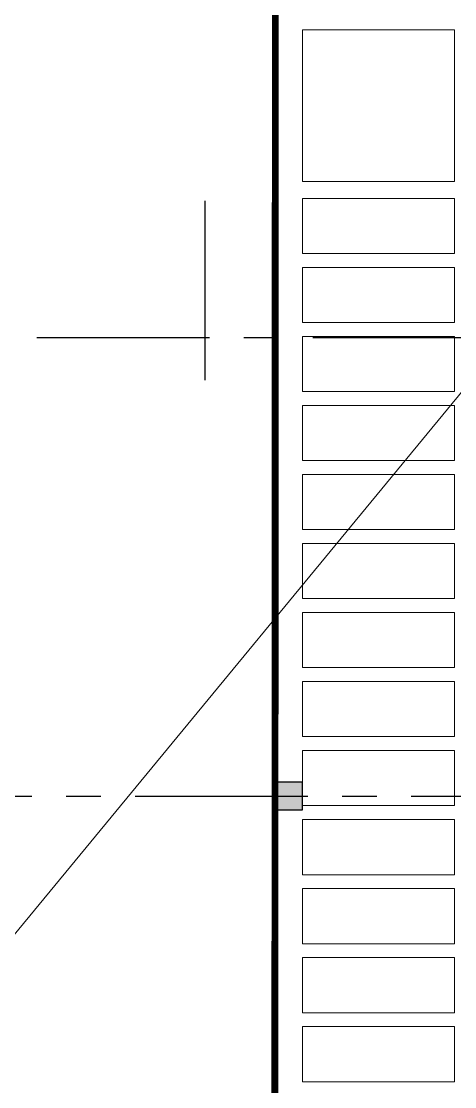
# Model space of a CAD drawing. Header units: metres. Extents: x -598 to 357, y -242 to 574.
# Drawn here: x -318.81 to -315.67, y 411.89 to 419.61 of the extents above; entities that cross this region are included whole.
import ezdxf

# ---------------------------------------------------------------- set-up
doc = ezdxf.new("R2010")
doc.units = ezdxf.units.M
for name, pattern in [('xref_Nivel PB$0$CENTERX2', [4, 2.5, -0.5, 0.5, -0.5]), ('xref_Nivel PB$0$PHANTOM', [63.5, 31.75, -6.35, 6.35, -6.35, 6.35, -6.35]), ('Zxref_Eje_Pb$0$ZXREF-EJES NTECH$0$XREF-EJES$0$CENTERX2', [4, 2.5, -0.5, 0.5, -0.5])]:
    doc.linetypes.add(name, pattern=pattern)
doc.layers.add('Muro Mamspoteria', color=5, linetype='Continuous', lineweight=9)
for name, color, linetype in [('xref_Nivel PB$0$C-corte', 240, 'xref_Nivel PB$0$PHANTOM'), ('xref_Nivel PB$0$Z-XREF', 7, 'Continuous'), ('Zxref_Eje_Pb$0$EJE-Columna', 4, 'Continuous'), ('Zxref_Eje_Pb$0$EJE-Linea', 8, 'Continuous'), ('Zxref_Eje_Pb$0$EJE_POLIGONO', 6, 'Continuous')]:
    doc.layers.add(name, color=color, linetype=linetype)
doc.layers.add('xref_Nivel PB$0$S-señalizacion', color=253, linetype='Continuous', lineweight=0, transparency=0.2)

# ---------------------------------------------------------------- blocks, each defined once
blk = doc.blocks.new('Zxref_Eje_Pb$0$C-3')
at = {"layer": 'Zxref_Eje_Pb$0$EJE-Columna', "transparency": 33554559}
h = blk.add_hatch(color=8, dxfattribs=at)
h.dxf.hatch_style = 1
h.paths.add_polyline_path([(-0.1, 0.1), (0.1, 0.1), (0.1, -0.1), (-0.1, -0.1)])
at = {"layer": 'Zxref_Eje_Pb$0$EJE-Columna'}
blk.add_lwpolyline([(0.1, 0.1), (-0.1, 0.1), (-0.1, -0.1), (0.1, -0.1)], close=True, dxfattribs=at)
blk = doc.blocks.new('Zxref_Eje_Pb')
at = {"layer": 'Zxref_Eje_Pb$0$EJE-Linea', "linetype": 'Zxref_Eje_Pb$0$ZXREF-EJES NTECH$0$XREF-EJES$0$CENTERX2', "ltscale": 0.5}
blk.add_lwpolyline([(37.531, 16.7287), (73.531, 16.7287)], dxfattribs=at)
at = {"layer": 'Zxref_Eje_Pb$0$EJE_POLIGONO', "const_width": 0.05, "flags": 128}
blk.add_lwpolyline([(42.5413, 11.1403), (42.5649, 63.413), (69.531, 63.2287), (69.6643, 10.3899), (42.5413, 11.1403)], dxfattribs=at)
at = {"layer": 'Zxref_Eje_Pb$0$EJE-Columna'}
blk.add_blockref('Zxref_Eje_Pb$0$C-3', (42.6438, 16.7295), dxfattribs=at)

msp = doc.modelspace()

# ---------------------------------------------------------------- block references
at = {"layer": 'xref_Nivel PB$0$Z-XREF'}
msp.add_blockref('Zxref_Eje_Pb', (-359.5136, 397.2645), dxfattribs=at)

# ---------------------------------------------------------------- next in the draw order: linework, layer by layer
at = {"flags": 128}
msp.add_lwpolyline([(-316.9723, 408.4048), (-316.9487, 460.6775), (-289.9827, 460.4932), (-289.8494, 407.6544), (-316.9723, 408.4048)], dxfattribs=at)
msp.add_lwpolyline([(-317.479, 418.3068), (-317.479, 417.007)])
at = {"layer": 'Muro Mamspoteria'}
msp.add_lwpolyline([(-345.6507, 380.5101), (-261.4415, 482.6101)], dxfattribs=at)
msp.add_circle((-306.5394, 472.2405), 101.758, dxfattribs=at)
at = {"layer": 'xref_Nivel PB$0$C-corte', "linetype": 'xref_Nivel PB$0$CENTERX2', "ltscale": 0.5}
msp.add_line((-324.6954, 417.3169), (-281.6371, 417.3169), dxfattribs=at)
at = {"layer": 'xref_Nivel PB$0$S-señalizacion'}
for points in [[(-316.7698, 419.5468), (-315.6698, 419.5468), (-315.6698, 418.4468), (-316.7698, 418.4468)], [(-315.6698, 417.9249), (-315.6698, 418.3249), (-316.7698, 418.3249), (-316.7698, 417.9249)], [(-315.6698, 417.4249), (-315.6698, 417.8249), (-316.7698, 417.8249), (-316.7698, 417.4249)], [(-315.6698, 416.9249), (-315.6698, 417.3249), (-316.7698, 417.3249), (-316.7698, 416.9249)], [(-315.6698, 416.4249), (-315.6698, 416.8249), (-316.7698, 416.8249), (-316.7698, 416.4249)], [(-315.6698, 415.9249), (-315.6698, 416.3249), (-316.7698, 416.3249), (-316.7698, 415.9249)], [(-315.6698, 415.4249), (-315.6698, 415.8249), (-316.7698, 415.8249), (-316.7698, 415.4249)], [(-315.6698, 414.9249), (-315.6698, 415.3249), (-316.7698, 415.3249), (-316.7698, 414.9249)], [(-315.6698, 414.4249), (-315.6698, 414.8249), (-316.7698, 414.8249), (-316.7698, 414.4249)], [(-315.6698, 413.9249), (-315.6698, 414.3249), (-316.7698, 414.3249), (-316.7698, 413.9249)], [(-315.6698, 413.4249), (-315.6698, 413.8249), (-316.7698, 413.8249), (-316.7698, 413.4249)], [(-315.6698, 412.9249), (-315.6698, 413.3249), (-316.7698, 413.3249), (-316.7698, 412.9249)], [(-315.6698, 412.4249), (-315.6698, 412.8249), (-316.7698, 412.8249), (-316.7698, 412.4249)], [(-315.6698, 411.9249), (-315.6698, 412.3249), (-316.7698, 412.3249), (-316.7698, 411.9249)]]:
    msp.add_lwpolyline(points, close=True, dxfattribs=at)

doc.saveas('drawing.dxf')
